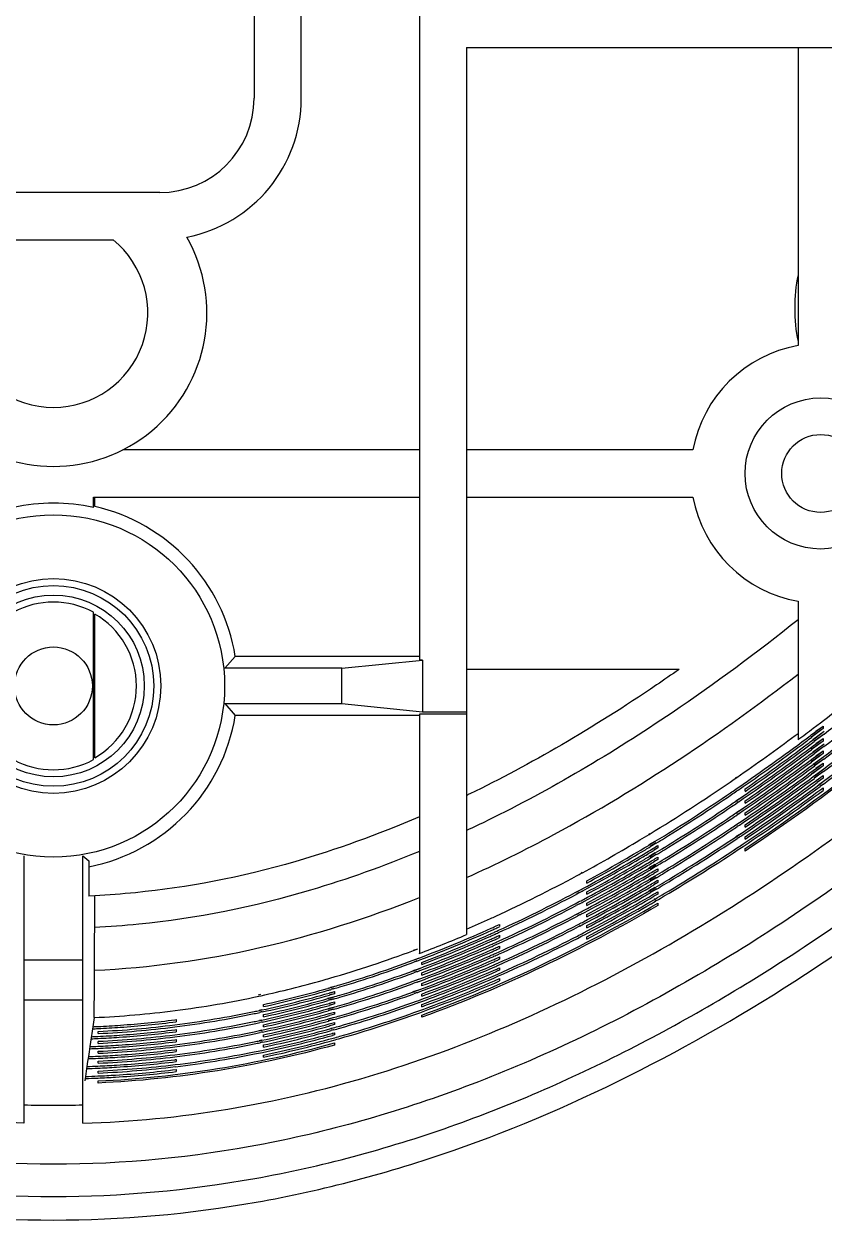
# Model space of a CAD drawing. Header units: millimetres. Extents: x 480 to 3134, y 272 to 1195.
# Drawn here: x 942.4 to 976.3, y 321.3 to 372 of the extents above; entities that cross this region are included whole.
import ezdxf

# ---------------------------------------------------------------- set-up
doc = ezdxf.new("R2010")
doc.units = ezdxf.units.MM

msp = doc.modelspace()

# ---------------------------------------------------------------- linework, layer by layer
at = {"color": 7, "linetype": 'Continuous'}
for p, q in [((952.18, 377.838), (952.18, 368.838)), ((954.18, 368.838), (954.18, 376.838)), ((959.18, 376.838), (959.18, 345.03)), ((961.18, 370.982), (1004.548, 370.982)), ((961.18, 370.982), (961.18, 333.407)), ((975.222, 370.982), (975.222, 358.354)), ((948.18, 364.838), (939.18, 364.838)), ((941.152, 362.838), (946.208, 362.838)), ((959.18, 353.938), (946.614, 353.938)), ((970.771, 353.938), (961.18, 353.938)), ((945.375, 351.938), (959.18, 351.938)), ((945.375, 351.498), (945.375, 351.938)), ((945.432, 351.544), (945.432, 351.938)), ((961.18, 351.938), (970.771, 351.938)), ((975.222, 347.522), (975.222, 341.661)), ((945.375, 340.815), (945.375, 347.061)), ((945.432, 340.891), (945.432, 346.985)), ((950.943, 344.688), (951.384, 345.191)), ((959.18, 345.191), (951.384, 345.191)), ((955.891, 344.688), (950.943, 344.688)), ((955.891, 344.688), (959.318, 345.03)), ((955.891, 343.188), (955.891, 344.688)), ((959.318, 345.03), (959.18, 345.03)), ((959.318, 345.03), (959.318, 342.846)), ((970.184, 344.638), (961.18, 344.638)), ((950.943, 343.188), (955.891, 343.188)), ((950.943, 343.188), (951.384, 342.685)), ((955.891, 343.188), (959.318, 342.846)), ((959.18, 342.685), (951.384, 342.685)), ((961.18, 342.743), (959.18, 342.743)), ((959.18, 342.743), (959.18, 332.601)), ((959.318, 342.846), (961.18, 342.846)), ((976.28, 342.13), (975.779, 341.766)), ((976.28, 342.13), (975.838, 341.795)), ((975.869, 342.149), (976.175, 342.38)), ((975.87, 342.147), (976.175, 342.379)), ((975.977, 342.02), (976.28, 342.24)), ((975.982, 342.013), (976.28, 342.24)), ((976.28, 342.24), (976.28, 342.13)), ((975.097, 341.837), (975.222, 341.925)), ((975.099, 341.834), (975.222, 341.925)), ((976.28, 341.604), (975.782, 341.244)), ((975.838, 341.795), (975.787, 341.757)), ((976.28, 341.604), (975.84, 341.273)), ((975.852, 341.667), (976.332, 342.016)), ((975.859, 341.658), (975.91, 341.696)), ((976.324, 341.901), (975.904, 341.596)), ((975.91, 341.696), (976.332, 342.016)), ((975.962, 341.626), (975.911, 341.587)), ((976.324, 341.901), (975.962, 341.626)), ((975.978, 341.495), (976.28, 341.713)), ((975.983, 341.489), (976.28, 341.713)), ((976.28, 341.713), (976.28, 341.604)), ((976.28, 341.078), (975.784, 340.724)), ((975.84, 341.273), (975.789, 341.234)), ((976.28, 341.078), (975.843, 340.751)), ((975.854, 341.145), (976.325, 341.485)), ((975.861, 341.135), (975.912, 341.174)), ((976.317, 341.369), (975.906, 341.073)), ((975.912, 341.174), (976.325, 341.485)), ((975.963, 341.103), (975.912, 341.065)), ((976.317, 341.369), (975.963, 341.103)), ((975.98, 340.973), (976.28, 341.188)), ((975.985, 340.966), (976.28, 341.188)), ((976.28, 341.188), (976.28, 341.078)), ((976.28, 340.555), (975.787, 340.204)), ((975.843, 340.751), (975.792, 340.714)), ((976.28, 340.555), (975.845, 340.231)), ((975.856, 340.624), (976.318, 340.954)), ((975.863, 340.614), (975.914, 340.652)), ((976.31, 340.839), (975.908, 340.552)), ((975.914, 340.652), (976.318, 340.954)), ((975.965, 340.581), (975.914, 340.544)), ((976.31, 340.839), (975.965, 340.581)), ((975.981, 340.451), (976.28, 340.664)), ((975.986, 340.445), (976.28, 340.664)), ((976.28, 340.664), (976.28, 340.555)), ((972.575, 340.043), (972.625, 340.079)), ((972.583, 340.03), (972.634, 340.065)), ((975.845, 340.231), (975.794, 340.194)), ((975.858, 340.104), (976.311, 340.425)), ((975.865, 340.095), (975.916, 340.132)), ((976.303, 340.31), (975.91, 340.032)), ((975.916, 340.132), (976.311, 340.425)), ((976.303, 340.31), (975.916, 340.024)), ((975.983, 339.931), (976.28, 340.141)), ((975.987, 339.925), (976.28, 340.141)), ((976.28, 340.032), (976.034, 339.859)), ((976.28, 340.032), (976.038, 339.853)), ((976.28, 340.141), (976.28, 340.032)), ((972.583, 339.571), (972.898, 339.778)), ((972.588, 339.564), (972.898, 339.778)), ((972.68, 339.529), (972.632, 339.497)), ((972.684, 339.524), (972.636, 339.491)), ((972.98, 339.473), (972.98, 339.579)), ((976.105, 339.758), (976.303, 339.898)), ((976.109, 339.754), (976.303, 339.898)), ((976.295, 339.783), (976.157, 339.685)), ((976.295, 339.783), (976.159, 339.682)), ((976.229, 339.584), (976.28, 339.619)), ((976.23, 339.582), (976.28, 339.619)), ((976.28, 339.619), (976.28, 339.511)), ((972.585, 339.065), (972.898, 339.269)), ((972.59, 339.058), (972.898, 339.269)), ((972.682, 339.023), (972.634, 338.991)), ((972.685, 339.018), (972.638, 338.985)), ((972.98, 338.965), (972.98, 339.071)), ((972.587, 338.561), (972.898, 338.761)), ((972.592, 338.554), (972.898, 338.761)), ((972.683, 338.517), (972.636, 338.487)), ((972.687, 338.512), (972.64, 338.48)), ((972.98, 338.458), (972.98, 338.563)), ((972.589, 338.057), (972.897, 338.254)), ((972.594, 338.05), (972.897, 338.254)), ((972.685, 338.013), (972.637, 337.983)), ((972.688, 338.008), (972.641, 337.977)), ((972.98, 337.952), (972.98, 338.057)), ((968.907, 337.658), (968.953, 337.688)), ((968.912, 337.649), (968.959, 337.677)), ((972.592, 337.555), (972.897, 337.749)), ((972.596, 337.548), (972.897, 337.749)), ((972.687, 337.51), (972.639, 337.48)), ((972.69, 337.505), (972.643, 337.474)), ((972.98, 337.447), (972.98, 337.552)), ((968.912, 337.216), (969.169, 337.365)), ((968.92, 337.202), (969.175, 337.356)), ((969.214, 337.289), (968.957, 337.14)), ((969.219, 337.281), (968.965, 337.127)), ((969.28, 337.073), (969.113, 336.978)), ((969.28, 337.073), (969.116, 336.973)), ((969.28, 337.175), (969.28, 337.073)), ((972.82, 337.196), (972.897, 337.244)), ((972.822, 337.195), (972.897, 337.244)), ((972.98, 336.943), (972.98, 337.048)), ((942.43, 336.743), (942.43, 325.416)), ((944.93, 336.743), (945.182, 336.534)), ((944.93, 325.416), (944.93, 336.743)), ((945.182, 336.534), (945.182, 335.038)), ((968.914, 336.729), (969.17, 336.876)), ((968.923, 336.714), (969.175, 336.866)), ((969.214, 336.799), (968.959, 336.652)), ((969.219, 336.791), (968.967, 336.639)), ((969.28, 336.583), (969.114, 336.489)), ((969.28, 336.583), (969.117, 336.485)), ((969.28, 336.685), (969.28, 336.583)), ((966.036, 336.026), (966.078, 336.049)), ((966.048, 336.002), (966.091, 336.025)), ((968.917, 336.242), (969.17, 336.387)), ((968.925, 336.228), (969.176, 336.378)), ((969.214, 336.31), (968.961, 336.166)), ((969.219, 336.302), (968.969, 336.152)), ((969.28, 336.094), (969.115, 336.002)), ((969.28, 336.094), (969.118, 335.997)), ((969.28, 336.196), (969.28, 336.094)), ((966.28, 335.589), (966.28, 335.688)), ((968.919, 335.756), (969.171, 335.899)), ((968.927, 335.742), (969.177, 335.89)), ((969.215, 335.822), (968.963, 335.68)), ((969.22, 335.814), (968.97, 335.667)), ((969.28, 335.606), (969.116, 335.515)), ((969.28, 335.606), (969.119, 335.511)), ((969.28, 335.708), (969.28, 335.606)), ((945.432, 335.05), (945.182, 335.038)), ((945.417, 331.892), (945.432, 335.05)), ((965.776, 335.184), (965.876, 335.233)), ((965.777, 335.181), (965.925, 335.259)), ((965.877, 335.135), (965.816, 335.105)), ((965.968, 335.183), (965.817, 335.103)), ((965.876, 335.233), (965.924, 335.261)), ((965.967, 335.186), (965.877, 335.135)), ((966.28, 335.112), (966.28, 335.212)), ((968.921, 335.272), (969.172, 335.413)), ((968.929, 335.258), (969.177, 335.403)), ((969.215, 335.336), (968.965, 335.195)), ((969.22, 335.327), (968.972, 335.182)), ((969.28, 335.119), (969.117, 335.03)), ((969.28, 335.119), (969.12, 335.025)), ((969.28, 335.221), (969.28, 335.119)), ((965.779, 334.712), (965.876, 334.759)), ((965.781, 334.709), (965.927, 334.786)), ((965.876, 334.66), (965.819, 334.632)), ((965.97, 334.71), (965.82, 334.631)), ((965.876, 334.759), (965.926, 334.787)), ((965.969, 334.713), (965.876, 334.66)), ((966.28, 334.637), (966.28, 334.736)), ((969.13, 334.903), (969.173, 334.927)), ((969.135, 334.893), (969.178, 334.918)), ((969.216, 334.85), (969.173, 334.826)), ((969.22, 334.842), (969.178, 334.817)), ((969.28, 334.735), (969.28, 334.634)), ((965.783, 334.241), (965.875, 334.285)), ((965.784, 334.238), (965.929, 334.314)), ((965.875, 334.187), (965.822, 334.161)), ((965.972, 334.238), (965.823, 334.16)), ((965.875, 334.285), (965.928, 334.315)), ((965.971, 334.24), (965.875, 334.187)), ((966.28, 334.163), (966.28, 334.261)), ((962.465, 333.556), (962.536, 333.585)), ((962.466, 333.553), (962.536, 333.585)), ((962.58, 333.836), (962.58, 333.74)), ((965.875, 333.813), (965.931, 333.844)), ((965.875, 333.813), (965.931, 333.842)), ((965.973, 333.769), (965.875, 333.714)), ((965.974, 333.766), (965.875, 333.714)), ((966.28, 333.689), (966.28, 333.788)), ((962.465, 333.096), (962.536, 333.125)), ((962.466, 333.094), (962.536, 333.125)), ((962.58, 333.375), (962.58, 333.279)), ((966.28, 333.216), (966.28, 333.315)), ((958.917, 332.316), (959.199, 332.422)), ((958.929, 332.745), (959.112, 332.806)), ((958.933, 332.735), (959.113, 332.803)), ((959.149, 332.403), (959.198, 332.424)), ((962.466, 332.637), (962.535, 332.666)), ((962.467, 332.635), (962.535, 332.666)), ((962.58, 332.915), (962.58, 332.819)), ((962.58, 332.456), (962.58, 332.36)), ((944.93, 332.323), (942.43, 332.323)), ((958.914, 332.324), (959.149, 332.403)), ((958.917, 331.878), (959.15, 331.956)), ((958.92, 331.871), (959.2, 331.974)), ((959.078, 332.286), (958.943, 332.241)), ((959.079, 332.283), (958.946, 332.234)), ((959.15, 331.956), (959.199, 331.976)), ((959.28, 332.135), (959.28, 332.228)), ((962.341, 332.128), (962.534, 332.207)), ((962.344, 332.122), (962.534, 332.207)), ((962.58, 331.998), (962.58, 331.902)), ((958.921, 331.433), (959.151, 331.509)), ((958.923, 331.425), (959.2, 331.527)), ((959.08, 331.839), (958.946, 331.795)), ((959.081, 331.837), (958.948, 331.788)), ((959.151, 331.509), (959.2, 331.529)), ((959.28, 331.687), (959.28, 331.781)), ((962.58, 331.902), (962.454, 331.852)), ((962.58, 331.902), (962.456, 331.848)), ((962.58, 331.54), (962.58, 331.444)), ((945.41, 330.063), (945.416, 331.142)), ((955.354, 330.935), (955.58, 330.991)), ((955.356, 330.927), (955.58, 330.991)), ((955.58, 330.9), (955.375, 330.849)), ((955.58, 330.9), (955.378, 330.842)), ((955.419, 331.176), (955.525, 331.203)), ((955.423, 331.164), (955.528, 331.194)), ((955.547, 331.118), (955.442, 331.091)), ((955.549, 331.11), (955.445, 331.079)), ((955.58, 330.991), (955.58, 330.9)), ((958.924, 330.988), (959.153, 331.063)), ((958.926, 330.981), (959.201, 331.081)), ((959.082, 331.393), (958.949, 331.349)), ((959.083, 331.391), (958.951, 331.343)), ((959.083, 330.948), (958.951, 330.904)), ((959.084, 330.945), (958.954, 330.898)), ((959.153, 331.063), (959.2, 331.082)), ((959.28, 331.24), (959.28, 331.333)), ((944.93, 330.63), (942.43, 330.63)), ((952.37, 330.857), (952.462, 330.877)), ((952.383, 330.796), (952.475, 330.816)), ((952.58, 330.354), (952.58, 330.443)), ((955.295, 330.708), (955.525, 330.767)), ((955.299, 330.693), (955.424, 330.728)), ((955.547, 330.682), (955.317, 330.623)), ((955.446, 330.644), (955.321, 330.608)), ((955.356, 330.5), (955.58, 330.555)), ((955.358, 330.492), (955.479, 330.526)), ((955.58, 330.464), (955.377, 330.414)), ((955.5, 330.441), (955.379, 330.407)), ((955.424, 330.728), (955.528, 330.758)), ((955.55, 330.673), (955.446, 330.644)), ((955.479, 330.526), (955.58, 330.555)), ((955.58, 330.464), (955.5, 330.441)), ((955.58, 330.555), (955.58, 330.464)), ((959.057, 330.586), (959.154, 330.617)), ((959.059, 330.583), (959.154, 330.617)), ((959.28, 330.794), (959.28, 330.887)), ((959.28, 330.347), (959.28, 330.44)), ((945.407, 329.891), (945.349, 329.501)), ((945.407, 329.891), (945.41, 330.063)), ((952.404, 330.2), (952.505, 330.225)), ((952.406, 330.191), (952.508, 330.213)), ((952.526, 330.141), (952.426, 330.116)), ((952.529, 330.129), (952.428, 330.107)), ((952.58, 329.925), (952.58, 330.015)), ((955.297, 330.274), (955.526, 330.332)), ((955.3, 329.839), (955.526, 329.896)), ((955.302, 330.258), (955.529, 330.322)), ((955.304, 329.824), (955.529, 329.887)), ((955.548, 330.246), (955.319, 330.189)), ((955.55, 330.238), (955.323, 330.174)), ((955.358, 330.065), (955.58, 330.119)), ((955.36, 330.057), (955.58, 330.119)), ((955.58, 330.028), (955.379, 329.979)), ((955.58, 330.028), (955.381, 329.972)), ((955.58, 330.119), (955.58, 330.028)), ((959.28, 329.902), (959.28, 329.994)), ((945.349, 329.501), (945.251, 328.844)), ((948.822, 329.794), (948.88, 329.801)), ((948.823, 329.793), (948.88, 329.801)), ((948.823, 329.371), (948.88, 329.378)), ((948.823, 329.372), (948.88, 329.378)), ((948.88, 329.801), (948.88, 329.713)), ((948.88, 329.378), (948.88, 329.29)), ((952.406, 329.772), (952.506, 329.796)), ((952.408, 329.763), (952.508, 329.785)), ((952.527, 329.712), (952.427, 329.687)), ((952.529, 329.7), (952.429, 329.679)), ((952.58, 329.497), (952.58, 329.586)), ((955.548, 329.811), (955.322, 329.754)), ((955.55, 329.802), (955.326, 329.739)), ((955.36, 329.63), (955.58, 329.684)), ((955.362, 329.623), (955.58, 329.684)), ((955.58, 329.593), (955.381, 329.545)), ((955.58, 329.593), (955.383, 329.538)), ((955.425, 329.436), (955.527, 329.461)), ((955.428, 329.424), (955.529, 329.452)), ((955.548, 329.376), (955.447, 329.35)), ((955.58, 329.684), (955.58, 329.593)), ((945.58, 329.214), (945.58, 329.302)), ((945.58, 328.795), (945.58, 328.882)), ((948.824, 328.949), (948.88, 328.956)), ((948.824, 328.95), (948.88, 328.956)), ((948.88, 328.956), (948.88, 328.868)), ((952.408, 329.344), (952.506, 329.368)), ((952.409, 329.336), (952.509, 329.356)), ((952.409, 328.916), (952.507, 328.94)), ((952.411, 328.908), (952.509, 328.928)), ((952.527, 329.283), (952.429, 329.259)), ((952.53, 329.272), (952.43, 329.251)), ((952.58, 329.068), (952.58, 329.157)), ((955.551, 329.367), (955.45, 329.339)), ((955.481, 329.225), (955.58, 329.248)), ((955.482, 329.221), (955.58, 329.248)), ((955.58, 329.158), (955.502, 329.139)), ((955.58, 329.158), (955.503, 329.136)), ((955.58, 329.248), (955.58, 329.158)), ((945.19, 328.434), (945.16, 328.236)), ((945.223, 328.658), (945.19, 328.434)), ((945.251, 328.844), (945.223, 328.658)), ((945.58, 328.375), (945.58, 328.463)), ((948.824, 328.528), (948.88, 328.534)), ((948.825, 328.527), (948.88, 328.534)), ((948.88, 328.534), (948.88, 328.446)), ((952.528, 328.855), (952.43, 328.831)), ((952.53, 328.843), (952.432, 328.823)), ((952.58, 328.64), (952.58, 328.729)), ((955.58, 328.813), (955.58, 328.723)), ((945.128, 328.023), (945.097, 327.815)), ((945.16, 328.236), (945.128, 328.023)), ((945.58, 327.956), (945.58, 328.043)), ((948.825, 328.105), (948.88, 328.111)), ((948.825, 328.106), (948.88, 328.111)), ((948.88, 328.111), (948.88, 328.023)), ((952.58, 328.212), (952.58, 328.301)), ((945.034, 327.393), (945.006, 327.203)), ((945.067, 327.613), (945.034, 327.393)), ((945.097, 327.815), (945.067, 327.613)), ((945.58, 327.537), (945.58, 327.624)), ((948.88, 327.689), (948.88, 327.601)), ((945.58, 327.117), (945.58, 327.204))]:
    msp.add_line(p, q, dxfattribs=at)
at = {"color": 3, "linetype": 'Continuous'}
for radius in [3.2, 1.65]:
    msp.add_circle((976.18, 352.938), radius, dxfattribs=at)
at = {"color": 7, "linetype": 'Continuous'}
for radius in [7.25, 4.55, 4.25]:
    msp.add_circle((943.68, 343.938), radius, dxfattribs=at)
at = {"color": 1, "linetype": 'Continuous'}
for radius in [3.85, 1.65]:
    msp.add_circle((943.68, 343.938), radius, dxfattribs=at)
at = {"color": 7, "linetype": 'Continuous'}
for centre, radius, start, end in [((948.18, 368.838), 4, 270, 0), ((948.18, 368.838), 6, 281.062, 0), ((943.68, 359.738), 6.5, 150.3913, 29.6087), ((943.68, 359.738), 4, 129.195, 50.805), ((982.18, 359.938), 7.1, 168.5038, 191.4962), ((976.18, 352.938), 5.5, 100.0264, 169.5243), ((943.68, 343.938), 7.747, 77.362, 102.638), ((976.18, 352.938), 5.5, 190.4757, 259.9736), ((943.68, 343.938), 7.805, 9.2356, 77.0232), ((943.68, 343.938), 3.553, 61.5077, 118.4923), ((943.68, 343.938), 3.515, 299.91, 60.09), ((916.647, 420.177), 98.43, 307.32153, 309.5529), ((917.25, 419.415), 97.877, 307.11934, 309.36465), ((918.621, 417.632), 94.738, 307.40888, 308.14553), ((917.838, 418.667), 97.346, 306.91751, 309.17652), ((917.771, 418.752), 97.366, 306.96369, 309.17613), ((943.68, 343.938), 7.805, 281.1002, 350.7644), ((918.122, 418.31), 97.308, 306.71993, 309.1768), ((918.056, 418.393), 97.327, 306.76594, 309.17674), ((921.059, 414.435), 90.718, 306.6586, 307.17002), ((918.645, 417.638), 96.876, 306.51948, 309.01605), ((918.513, 417.809), 97.005, 306.56632, 309.061), ((924.119, 410.289), 85.353, 304.63939, 306.67626), ((923.688, 410.894), 86.482, 304.6822, 307.00084), ((923.963, 410.508), 86.096, 304.6375, 306.80335), ((921.127, 414.345), 90.867, 306.78617, 306.98042), ((921.094, 414.389), 91.045, 306.78507, 306.97892), ((921.09, 414.394), 91.138, 306.7848, 306.97824), ((920.604, 415.039), 91.648, 306.98096, 307.17423), ((924.138, 410.267), 86.13, 304.48007, 306.80461), ((924.407, 409.888), 85.752, 304.43563, 306.60769), ((923.956, 410.517), 86.229, 304.64733, 306.80229), ((924.002, 410.455), 86.24, 304.60598, 306.80267), ((921.625, 413.679), 90.455, 306.59062, 306.78433), ((921.597, 413.717), 90.624, 306.58956, 306.78287), ((921.593, 413.722), 90.717, 306.58929, 306.78219), ((921.116, 414.359), 91.217, 306.78487, 306.97762), ((943.68, 343.938), 3.553, 241.5077, 298.4923), ((924.578, 409.651), 85.792, 304.2786, 306.60892), ((924.841, 409.279), 85.423, 304.23434, 306.41263), ((924.399, 409.899), 85.888, 304.44582, 306.60663), ((924.444, 409.838), 85.9, 304.40463, 306.60701), ((922.108, 413.029), 90.064, 306.39565, 306.58877), ((922.086, 413.059), 90.223, 306.39463, 306.58736), ((922.082, 413.064), 90.316, 306.39436, 306.58668), ((921.612, 413.697), 90.808, 306.58931, 306.78151), ((926.587, 406.755), 81.043, 304.37217, 304.58045), ((925.008, 409.046), 85.468, 304.07792, 306.41382), ((925.051, 408.985), 85.481, 304.03721, 306.41395), ((924.832, 409.29), 85.56, 304.24513, 306.41157), ((924.876, 409.23), 85.573, 304.20411, 306.41193), ((925.041, 408.999), 85.62, 304.04862, 306.41252), ((925.084, 408.938), 85.633, 304.00782, 306.41252), ((922.093, 413.049), 90.42, 306.39432, 306.58592), ((929.582, 402.301), 75.675, 301.35555, 304.40441), ((926.941, 406.236), 80.801, 304.20065, 304.39762), ((926.448, 406.955), 81.76, 304.43739, 304.6201), ((925.216, 408.754), 85.529, 303.88163, 306.41378), ((925.259, 408.694), 85.543, 303.84114, 306.41355), ((925.423, 408.465), 85.593, 303.68639, 306.41203), ((925.465, 408.405), 85.607, 303.64613, 306.41144), ((925.249, 408.709), 85.683, 303.85319, 306.41176), ((925.292, 408.649), 85.696, 303.81261, 306.41139), ((929.468, 402.465), 76.348, 301.67549, 304.22197), ((929.432, 402.519), 76.327, 301.71752, 304.22178), ((927.326, 405.668), 80.534, 304.00117, 304.19725), ((926.937, 406.242), 80.895, 304.20013, 304.39664), ((926.846, 406.374), 81.475, 304.23684, 304.41834), ((929.777, 401.986), 76.111, 301.51322, 304.02218), ((929.812, 401.932), 76.134, 301.47148, 304.02234), ((927.705, 405.108), 80.277, 303.80255, 303.99773), ((927.323, 405.674), 80.628, 304.00063, 304.19626), ((927.237, 405.8), 81.199, 304.03713, 304.21714), ((930.113, 401.461), 75.907, 301.30987, 303.82342), ((930.147, 401.408), 75.931, 301.26834, 303.82357), ((928.075, 404.554), 80.029, 303.60481, 303.79908), ((927.701, 405.112), 80.37, 303.80201, 303.99674), ((927.621, 405.233), 80.933, 303.83828, 304.01674), ((932.331, 397.864), 70.456, 300.90812, 301.27875), ((931.7, 398.901), 72.057, 301.33732, 301.69639), ((931.733, 398.847), 72.081, 301.33579, 301.65353), ((930.599, 400.698), 75.84, 300.91008, 303.62532), ((930.44, 400.945), 75.715, 301.1076, 303.62554), ((930.474, 400.894), 75.74, 301.06635, 303.62566), ((928.072, 404.558), 80.122, 303.60426, 303.79808), ((927.997, 404.672), 80.678, 303.64031, 303.81719), ((934.142, 394.801), 66.898, 298.52744, 300.92523), ((934.158, 394.773), 67.252, 298.53114, 300.91558), ((934.182, 394.731), 67.291, 298.48961, 300.91582), ((932.471, 397.631), 70.571, 300.8985, 301.09778), ((932.47, 397.632), 70.659, 300.89817, 301.09694), ((932.46, 397.649), 70.802, 300.90194, 301.13879), ((932.433, 397.693), 70.94, 300.94175, 301.13716), ((932.15, 398.162), 71.4, 301.13873, 301.33353), ((932.005, 398.403), 71.891, 301.13399, 301.4922), ((932.037, 398.35), 71.917, 301.13246, 301.44964), ((930.632, 400.647), 75.866, 300.86916, 303.62502), ((930.756, 400.453), 75.969, 300.71395, 303.62307), ((930.768, 400.436), 76.035, 300.67386, 303.64718), ((934.295, 394.537), 67.189, 298.28481, 300.92229), ((934.414, 394.323), 67.031, 298.2837, 300.72146), ((934.397, 394.352), 67.188, 298.32937, 300.71476), ((934.42, 394.311), 67.228, 298.28816, 300.71498), ((932.736, 397.188), 70.351, 300.70421, 300.9418), ((932.751, 397.163), 70.444, 300.69795, 300.89595), ((932.751, 397.163), 70.532, 300.69762, 300.89511), ((932.744, 397.174), 70.667, 300.70141, 300.93675), ((932.719, 397.217), 70.804, 300.74095, 300.93512), ((932.445, 397.673), 71.249, 300.93669, 301.13028), ((932.301, 397.914), 71.739, 300.93188, 301.28897), ((932.332, 397.862), 71.765, 300.93036, 301.24664), ((935.671, 392.029), 63.732, 298.25766, 298.46641), ((934.53, 394.12), 67.129, 298.0849, 300.72139), ((934.646, 393.911), 66.978, 298.08386, 300.52193), ((934.628, 393.942), 67.135, 298.12925, 300.51521), ((934.651, 393.902), 67.176, 298.08837, 300.5154), ((933.011, 396.725), 70.232, 300.50498, 300.74101), ((933.023, 396.704), 70.33, 300.49867, 300.69537), ((933.023, 396.704), 70.417, 300.49833, 300.69452), ((933.019, 396.711), 70.547, 300.50216, 300.73595), ((932.995, 396.752), 70.682, 300.54143, 300.73432), ((932.73, 397.197), 71.112, 300.73589, 300.92824), ((932.588, 397.436), 71.6, 300.73102, 301.08684), ((932.619, 397.385), 71.628, 300.7295, 301.04482), ((937.433, 388.675), 59.943, 294.62925, 298.29218), ((934.759, 393.713), 67.082, 297.88666, 300.52177), ((934.871, 393.509), 66.936, 297.88569, 300.3237), ((934.852, 393.54), 67.094, 297.93078, 300.31695), ((934.875, 393.501), 67.137, 297.89023, 300.31712), ((933.278, 396.273), 70.126, 300.30704, 300.54148), ((933.288, 396.256), 70.229, 300.30069, 300.49606), ((933.288, 396.255), 70.315, 300.30034, 300.49521), ((933.286, 396.259), 70.441, 300.30419, 300.5364), ((933.262, 396.299), 70.575, 300.34318, 300.53477), ((933.007, 396.732), 70.991, 300.53635, 300.72743), ((932.867, 396.968), 71.474, 300.53143, 300.88594), ((932.897, 396.918), 71.503, 300.52991, 300.84421), ((937.645, 388.241), 60.057, 294.48524, 297.9323), ((937.661, 388.209), 60.108, 294.44609, 297.93129), ((935.865, 391.667), 63.917, 298.05298, 298.26405), ((935.863, 391.671), 64.009, 298.05561, 298.26612), ((934.98, 393.315), 67.045, 297.69009, 300.32344), ((935.066, 393.164), 67.29, 297.49891, 300.36064), ((934.957, 393.357), 67.18, 297.69269, 300.36302), ((935.066, 393.164), 67.377, 297.50086, 300.35897), ((934.958, 393.353), 67.298, 297.73686, 300.31684), ((934.981, 393.314), 67.34, 297.69668, 300.31653), ((933.274, 396.279), 70.884, 300.33809, 300.52788), ((933.138, 396.51), 71.362, 300.33313, 300.68629), ((933.167, 396.461), 71.392, 300.33162, 300.64486), ((937.801, 387.922), 60.121, 294.29357, 297.73559), ((937.817, 387.891), 60.173, 294.25486, 297.73455), ((936.062, 391.298), 63.918, 297.85515, 298.06452), ((936.06, 391.301), 64.009, 297.85777, 298.06658), ((935.064, 393.165), 67.502, 297.5447, 300.31445), ((935.086, 393.126), 67.545, 297.50488, 300.31367), ((939.386, 384.479), 55.316, 293.2032, 294.355), ((938.932, 385.489), 56.423, 294.3521, 294.5938), ((937.953, 387.61), 60.192, 294.10396, 297.54054), ((937.968, 387.579), 60.245, 294.06568, 297.53948), ((936.253, 390.937), 63.928, 297.65898, 297.86665), ((936.439, 390.583), 63.948, 297.4645, 297.67044), ((936.251, 390.94), 64.02, 297.66159, 297.8687), ((940.128, 382.769), 53.838, 290.7459, 294.23), ((940.138, 382.745), 53.899, 290.7098, 294.2286), ((939.156, 384.992), 56.474, 294.019, 294.1981), ((939.046, 385.238), 56.533, 294.2038, 294.3832), ((939.048, 385.232), 56.615, 294.2019, 294.3808), ((939.04, 385.251), 56.757, 294.1981, 294.3766), ((939.029, 385.275), 56.872, 294.1961, 294.4148), ((938.915, 385.525), 56.848, 294.3833, 294.5992), ((938.931, 385.491), 56.899, 294.3808, 294.5591), ((938.065, 387.378), 60.355, 293.918, 297.43693), ((938.095, 387.315), 60.372, 293.87944, 297.39621), ((936.646, 390.184), 63.917, 297.21168, 297.47599), ((936.437, 390.586), 64.039, 297.4671, 297.67249), ((940.699, 381.322), 52.108, 290.7727, 291.9574), ((940.226, 382.532), 54.001, 290.5706, 294.042), ((940.236, 382.509), 54.063, 290.5349, 294.0406), ((940.176, 382.65), 53.92, 290.7509, 294.0425), ((940.186, 382.626), 53.981, 290.7147, 294.0414), ((940.272, 382.415), 54.084, 290.5755, 293.8567), ((940.102, 382.803), 53.705, 291.9574, 293.1086), ((939.278, 384.719), 56.594, 293.8337, 294.0108), ((939.158, 384.988), 56.557, 294.0175, 294.1961), ((939.28, 384.715), 56.677, 293.8322, 294.0088), ((939.172, 384.957), 56.644, 294.0164, 294.1939), ((939.174, 384.951), 56.726, 294.0145, 294.1915), ((939.166, 384.971), 56.87, 294.0108, 294.1873), ((939.156, 384.994), 56.982, 294.0088, 294.2241), ((939.046, 385.236), 56.95, 294.1939, 294.4075), ((939.061, 385.203), 57.001, 294.1915, 294.3678), ((938.223, 387.048), 60.407, 293.69772, 297.2415), ((938.24, 387.012), 60.455, 293.69426, 297.20059), ((936.664, 390.15), 63.966, 297.17152, 297.47809), ((941.856, 378.177), 48.546, 286.1899, 290.5957), ((940.32, 382.302), 54.171, 290.3975, 293.856), ((940.329, 382.279), 54.233, 290.3623, 293.8546), ((940.282, 382.392), 54.146, 290.5398, 293.8556), ((940.366, 382.185), 54.256, 290.4024, 293.6729), ((940.375, 382.163), 54.318, 290.3672, 293.6718), ((939.396, 384.452), 56.721, 293.6504, 293.8255), ((939.398, 384.448), 56.803, 293.6489, 293.8235), ((939.295, 384.681), 56.762, 293.8311, 294.0066), ((939.297, 384.675), 56.843, 293.8292, 294.0042), ((939.288, 384.697), 56.989, 293.8255, 294), ((939.278, 384.719), 57.1, 293.8235, 294.0354), ((939.174, 384.953), 57.059, 294.0066, 294.2179), ((939.297, 384.675), 57.175, 293.8213, 294.0302), ((939.188, 384.92), 57.111, 294.0042, 294.1786), ((941.834, 378.232), 48.99, 286.5709, 290.4078), ((941.839, 378.219), 49.064, 286.5446, 290.4056), ((941.05, 380.403), 51.386, 290.5395, 290.6822), ((940.46, 381.959), 54.639, 290.0067, 293.7012), ((940.411, 382.076), 54.347, 290.2267, 293.6721), ((940.42, 382.054), 54.41, 290.192, 293.6706), ((940.401, 382.101), 54.583, 290.2347, 293.7031), ((940.411, 382.079), 54.646, 290.1999, 293.7013), ((939.414, 384.412), 56.886, 293.6477, 293.8213), ((939.416, 384.406), 56.967, 293.6459, 293.8189), ((939.387, 384.474), 57.251, 293.6761, 293.8488), ((939.311, 384.643), 57.227, 293.8189, 293.9913), ((939.406, 384.428), 57.323, 293.67363, 293.84455), ((592.207, 331.877), 353.21, 359.88087, 0.00257), ((942.905, 374.586), 44.804, 282.3333, 285.7482), ((942.55, 375.888), 46.154, 285.7343, 286.1554), ((941.885, 378.08), 49.249, 286.4218, 290.2369), ((941.933, 377.932), 49.513, 286.275, 290.0683), ((941.889, 378.067), 49.323, 286.3958, 290.2347), ((941.125, 380.203), 51.592, 290.3672, 290.508), ((941.197, 380.01), 51.805, 290.1973, 290.3361), ((940.504, 381.853), 54.943, 289.8439, 293.6903), ((940.456, 381.97), 54.738, 290.027, 293.6983), ((940.509, 381.839), 55.016, 289.8632, 293.6513), ((940.446, 381.993), 54.885, 290.0686, 293.6937), ((940.455, 381.97), 54.948, 290.0343, 293.6913), ((942.899, 374.615), 45.43, 282.2105, 285.9147), ((942.887, 374.658), 45.265, 282.3641, 285.9109), ((942.89, 374.65), 45.343, 282.3395, 285.909), ((942.527, 375.973), 46.628, 285.8944, 286.056), ((942.527, 375.97), 46.712, 285.8923, 286.0534), ((942.445, 376.256), 46.923, 286.1897, 286.5445), ((942.448, 376.244), 46.998, 286.1866, 286.518), ((941.98, 377.788), 49.781, 286.1304, 289.9019), ((941.938, 377.92), 49.587, 286.2493, 290.0661), ((941.984, 377.777), 49.856, 286.1051, 289.8997), ((941.265, 379.824), 52.025, 290.0295, 290.1664), ((943.434, 372.138), 42.299, 277.3312, 282.2143), ((942.921, 374.525), 45.756, 282.0944, 285.7719), ((942.899, 374.614), 45.516, 282.214, 285.9115), ((942.921, 374.524), 45.842, 282.0979, 285.7688), ((942.91, 374.568), 45.591, 282.2455, 285.7682), ((942.912, 374.56), 45.67, 282.2213, 285.7663), ((942.478, 376.14), 47.221, 286.0427, 286.3963), ((942.511, 376.027), 47.523, 285.898, 286.2502), ((942.482, 376.128), 47.296, 286.0396, 286.37), ((942.002, 377.723), 50.131, 285.9901, 289.8911), ((942.006, 377.711), 50.206, 285.9651, 289.8885), ((941.331, 379.643), 52.252, 289.864, 289.999), ((943.648, 370.516), 40.663, 272.4789, 277.3236), ((943.45, 372.026), 42.783, 277.2082, 281.771), ((943.451, 372.021), 42.865, 277.2034, 281.756), ((943.226, 373.166), 43.944, 281.7531, 282.0579), ((943.227, 373.162), 44.027, 281.7383, 282.0621), ((942.943, 374.437), 46.084, 281.9804, 285.6314), ((942.943, 374.436), 46.171, 281.9838, 285.6283), ((942.932, 374.48), 45.919, 282.1289, 285.6277), ((942.934, 374.472), 45.998, 282.1051, 285.6258), ((942.542, 375.917), 47.827, 285.7556, 286.1064), ((942.514, 376.015), 47.598, 285.895, 286.2243), ((942.546, 375.905), 47.902, 285.7526, 286.0808), ((942.03, 377.639), 50.461, 285.8513, 289.8383), ((942.03, 377.638), 50.548, 285.8271, 289.8592), ((943.677, 370.067), 40.687, 272.3358, 272.6637), ((943.677, 370.068), 40.601, 272.3592, 272.6623), ((943.672, 370.178), 40.711, 272.6628, 274.0136), ((943.672, 370.177), 40.798, 272.6641, 273.9928), ((943.649, 370.517), 41.261, 272.6821, 277.1967), ((943.649, 370.517), 41.348, 272.6765, 277.1921), ((943.637, 370.626), 41.579, 273.9198, 277.1651), ((943.635, 370.648), 41.27, 273.9983, 277.3011), ((943.636, 370.64), 41.174, 274.0188, 277.2369), ((943.457, 371.984), 43.159, 277.1363, 281.6602), ((943.458, 371.979), 43.242, 277.1316, 281.6452), ((943.241, 373.094), 44.289, 281.6431, 281.9447), ((943.242, 373.09), 44.373, 281.6283, 281.9488), ((942.964, 374.35), 46.414, 281.8683, 285.4931), ((942.964, 374.35), 46.501, 281.8717, 285.49), ((942.953, 374.394), 46.249, 282.0143, 285.4895), ((942.955, 374.385), 46.328, 281.991, 285.4876), ((942.961, 374.363), 46.636, 281.9031, 285.5062), ((942.573, 375.809), 48.134, 285.6154, 285.9648), ((942.576, 375.798), 48.21, 285.6125, 285.9396), ((943.677, 370.063), 41.102, 272.2247, 272.6374), ((943.677, 370.063), 41.015, 272.2476, 272.6363), ((943.672, 370.173), 41.125, 272.6367, 273.9146), ((943.672, 370.172), 41.211, 272.6378, 273.8942), ((943.649, 370.511), 41.673, 272.655, 277.1254), ((943.649, 370.511), 41.76, 272.6495, 277.1208), ((943.638, 370.62), 42.08, 273.8032, 277.156), ((943.638, 370.612), 41.985, 273.8228, 277.0946), ((943.636, 370.634), 41.674, 273.8998, 277.2279), ((943.464, 371.943), 43.537, 277.0658, 281.5513), ((943.464, 371.939), 43.619, 277.0612, 281.5363), ((943.256, 373.024), 44.637, 281.5349, 281.8333), ((943.27, 372.955), 44.986, 281.4285, 281.7239), ((943.257, 373.02), 44.72, 281.5201, 281.8374), ((942.973, 374.315), 46.797, 281.7595, 285.5043), ((942.973, 374.314), 46.883, 281.7628, 285.5007), ((942.963, 374.354), 46.715, 281.8802, 285.5038), ((942.971, 374.322), 47.013, 281.7936, 285.4941), ((942.973, 374.313), 47.092, 281.771, 285.4913), ((942.602, 375.704), 48.444, 285.4775, 285.8253), ((942.605, 375.693), 48.52, 285.4746, 285.8005), ((943.677, 370.058), 41.516, 272.1158, 272.6117), ((943.677, 370.058), 41.43, 272.1383, 272.6108), ((943.672, 370.167), 41.538, 272.6111, 273.8176), ((943.672, 370.166), 41.624, 272.612, 273.7976), ((943.65, 370.504), 42.086, 272.6284, 277.0554), ((943.65, 370.505), 42.173, 272.623, 277.051), ((943.639, 370.607), 42.486, 273.7085, 277.0856), ((943.64, 370.6), 42.391, 273.7278, 277.0256), ((943.47, 371.904), 43.916, 276.9967, 281.4441), ((943.471, 371.899), 43.999, 276.9922, 281.4292), ((943.475, 371.872), 44.303, 276.9597, 281.3385), ((943.275, 372.929), 45.378, 281.3239, 281.7422), ((943.271, 372.951), 45.069, 281.4137, 281.7279), ((943.276, 372.925), 45.462, 281.3092, 281.7456), ((943.677, 370.053), 41.93, 272.0091, 272.5865), ((943.677, 370.053), 41.843, 272.0311, 272.5857), ((943.672, 370.161), 41.951, 272.586, 273.7225), ((943.672, 370.155), 42.364, 272.5614, 273.6293), ((943.672, 370.16), 42.038, 272.5867, 273.703), ((943.65, 370.499), 42.499, 272.6024, 276.9868), ((943.65, 370.499), 42.587, 272.5971, 276.9824), ((943.65, 370.497), 42.916, 272.577, 276.9507), ((943.64, 370.595), 42.892, 273.6157, 277.0166), ((943.641, 370.587), 42.798, 273.6346, 276.9578), ((943.476, 371.867), 44.385, 276.9534, 281.3237), ((943.677, 370.042), 42.67, 271.8231, 272.5371), ((943.677, 370.047), 42.343, 271.9045, 272.5618), ((943.677, 370.048), 42.257, 271.9261, 272.5612), ((943.672, 370.149), 42.777, 272.5372, 273.5379), ((943.672, 370.154), 42.45, 272.562, 273.6101), ((943.672, 370.148), 42.863, 272.5377, 273.5191), ((943.65, 370.497), 43.003, 272.5718, 276.9444), ((943.641, 370.583), 43.299, 273.5246, 276.9488), ((943.641, 370.585), 43.215, 273.5434, 276.9628), ((943.677, 370.041), 42.756, 271.8019, 272.5376), ((943.68, 369.914), 43.739, 268.3624, 271.6376)]:
    msp.add_arc(centre, radius, start, end, dxfattribs=at)
for points in [[(1038.5, 413.194), (1035.681, 408.311), (1030.041, 398.839), (1021.57, 385.588), (1013.086, 373.381), (1004.584, 362.301), (996.055, 352.436), (987.49, 343.87), (978.875, 336.689), (970.193, 330.97), (961.429, 326.796), (952.583, 324.247), (943.68, 323.388), (934.777, 324.247), (925.93, 326.796), (917.166, 330.97), (908.484, 336.689), (899.869, 343.87), (891.305, 352.436), (882.776, 362.301), (874.273, 373.381), (865.789, 385.588), (857.319, 398.839), (851.679, 408.311), (848.86, 413.194)], [(972.98, 337.048), (976.463, 339.365), (979.772, 341.953), (982.924, 344.703)], [(982.98, 344.636), (979.811, 341.872), (976.483, 339.27), (972.98, 336.943)], [(959.28, 329.994), (962.749, 331.249), (966.096, 332.872), (969.28, 334.735)], [(969.28, 334.634), (966.095, 332.774), (962.749, 331.153), (959.28, 329.902)], [(945.58, 327.204), (948.953, 327.354), (952.326, 327.913), (955.58, 328.813)], [(955.58, 328.723), (952.326, 327.824), (948.952, 327.267), (945.58, 327.117)]]:
    msp.add_open_spline(points, degree=3, dxfattribs=at)
for points, knots in [([(847.678, 412.511), (850.534, 407.564), (856.377, 397.746), (865.633, 383.32), (875.516, 369.314), (886.221, 355.917), (898.019, 343.468), (909.117, 334.383), (918.94, 328.522), (926.806, 325.068), (935.108, 322.83), (943.68, 322.05), (952.251, 322.83), (960.554, 325.068), (968.419, 328.522), (978.243, 334.383), (989.341, 343.468), (1001.139, 355.917), (1011.844, 369.314), (1021.726, 383.32), (1030.982, 397.746), (1036.826, 407.565), (1039.682, 412.511)], [0, 0, 0, 0, 0.062523, 0.125044, 0.187562, 0.250075, 0.312574, 0.375037, 0.406288, 0.437532, 0.468769, 0.499999, 0.53123, 0.562467, 0.593711, 0.624963, 0.687427, 0.749926, 0.812438, 0.874957, 0.937478, 1, 1, 1, 1]), ([(846.812, 412.012), (849.69, 407.027), (855.579, 397.134), (864.91, 382.601), (874.878, 368.494), (885.68, 355.011), (895.616, 344.567), (904.323, 337.023), (913.588, 330.21), (923.891, 324.795), (935.043, 321.828), (943.68, 321.052), (952.317, 321.828), (963.468, 324.795), (973.771, 330.21), (983.037, 337.023), (991.743, 344.567), (1001.68, 355.011), (1012.481, 368.494), (1022.449, 382.601), (1031.78, 397.134), (1037.669, 407.027), (1040.547, 412.012)], [0, 0, 0, 0, 0.062531, 0.125061, 0.187588, 0.250109, 0.312616, 0.343879, 0.375139, 0.437522, 0.468764, 0.499999, 0.531236, 0.562478, 0.624861, 0.656122, 0.687384, 0.749891, 0.812412, 0.87494, 0.937469, 1, 1, 1, 1]), ([(944.93, 325.416), (946.984, 325.474), (951.091, 325.877), (959.11, 327.759), (968.601, 331.901), (978.875, 338.779), (988.199, 346.876), (996.748, 355.773), (1007.326, 368.362), (1014.531, 378.385), (1019.118, 385.202)], [0, 0, 0, 0, 0.062529, 0.12508, 0.249989, 0.374973, 0.499981, 0.624997, 0.750014, 1, 1, 1, 1]), ([(942.43, 325.416), (939.144, 325.509), (932.573, 326.436), (923.235, 329.774), (914.573, 334.572), (906.584, 340.399), (899.184, 346.945), (889.98, 356.359), (883.689, 363.985), (879.688, 369.207)], [0, 0, 0, 0, 0.124928, 0.249895, 0.374915, 0.499948, 0.62498, 0.750006, 1, 1, 1, 1]), ([(975.222, 346.738), (973.481, 345.349), (969.213, 342.185), (964.451, 339.37), (961.478, 337.95), (961.18, 337.811)], [0, 0, 0, 0, 0.390876, 0.938931, 1, 1, 1, 1]), ([(970.184, 344.638), (969.864, 344.414), (966.825, 342.316), (963.821, 340.575), (961.224, 339.321), (961.18, 339.3)], [0, 0, 0, 0, 0.103225, 0.984611, 1, 1, 1, 1]), ([(961.18, 335.82), (962.435, 336.382), (967.368, 338.823), (971.96, 341.913), (975.222, 344.436)], [0, 0, 0, 0, 0.25019, 1, 1, 1, 1]), ([(959.18, 338.389), (957.384, 337.618), (953.21, 336.127), (948.76, 335.286), (946.005, 335.079), (945.432, 335.05)], [0, 0, 0, 0, 0.36247, 0.866953, 1, 1, 1, 1]), ([(959.18, 336.929), (957.659, 336.296), (953.732, 334.889), (949.111, 333.96), (946.042, 333.735), (945.417, 333.705)], [0, 0, 0, 0, 0.338515, 0.865353, 1, 1, 1, 1]), ([(945.417, 331.892), (947.773, 332), (952.475, 332.657), (956.988, 334.1), (959.18, 334.973)], [0, 0, 0, 0, 0.499988, 1, 1, 1, 1])]:
    msp.add_open_spline(points, degree=3, knots=knots, dxfattribs=at)

doc.saveas('drawing.dxf')
